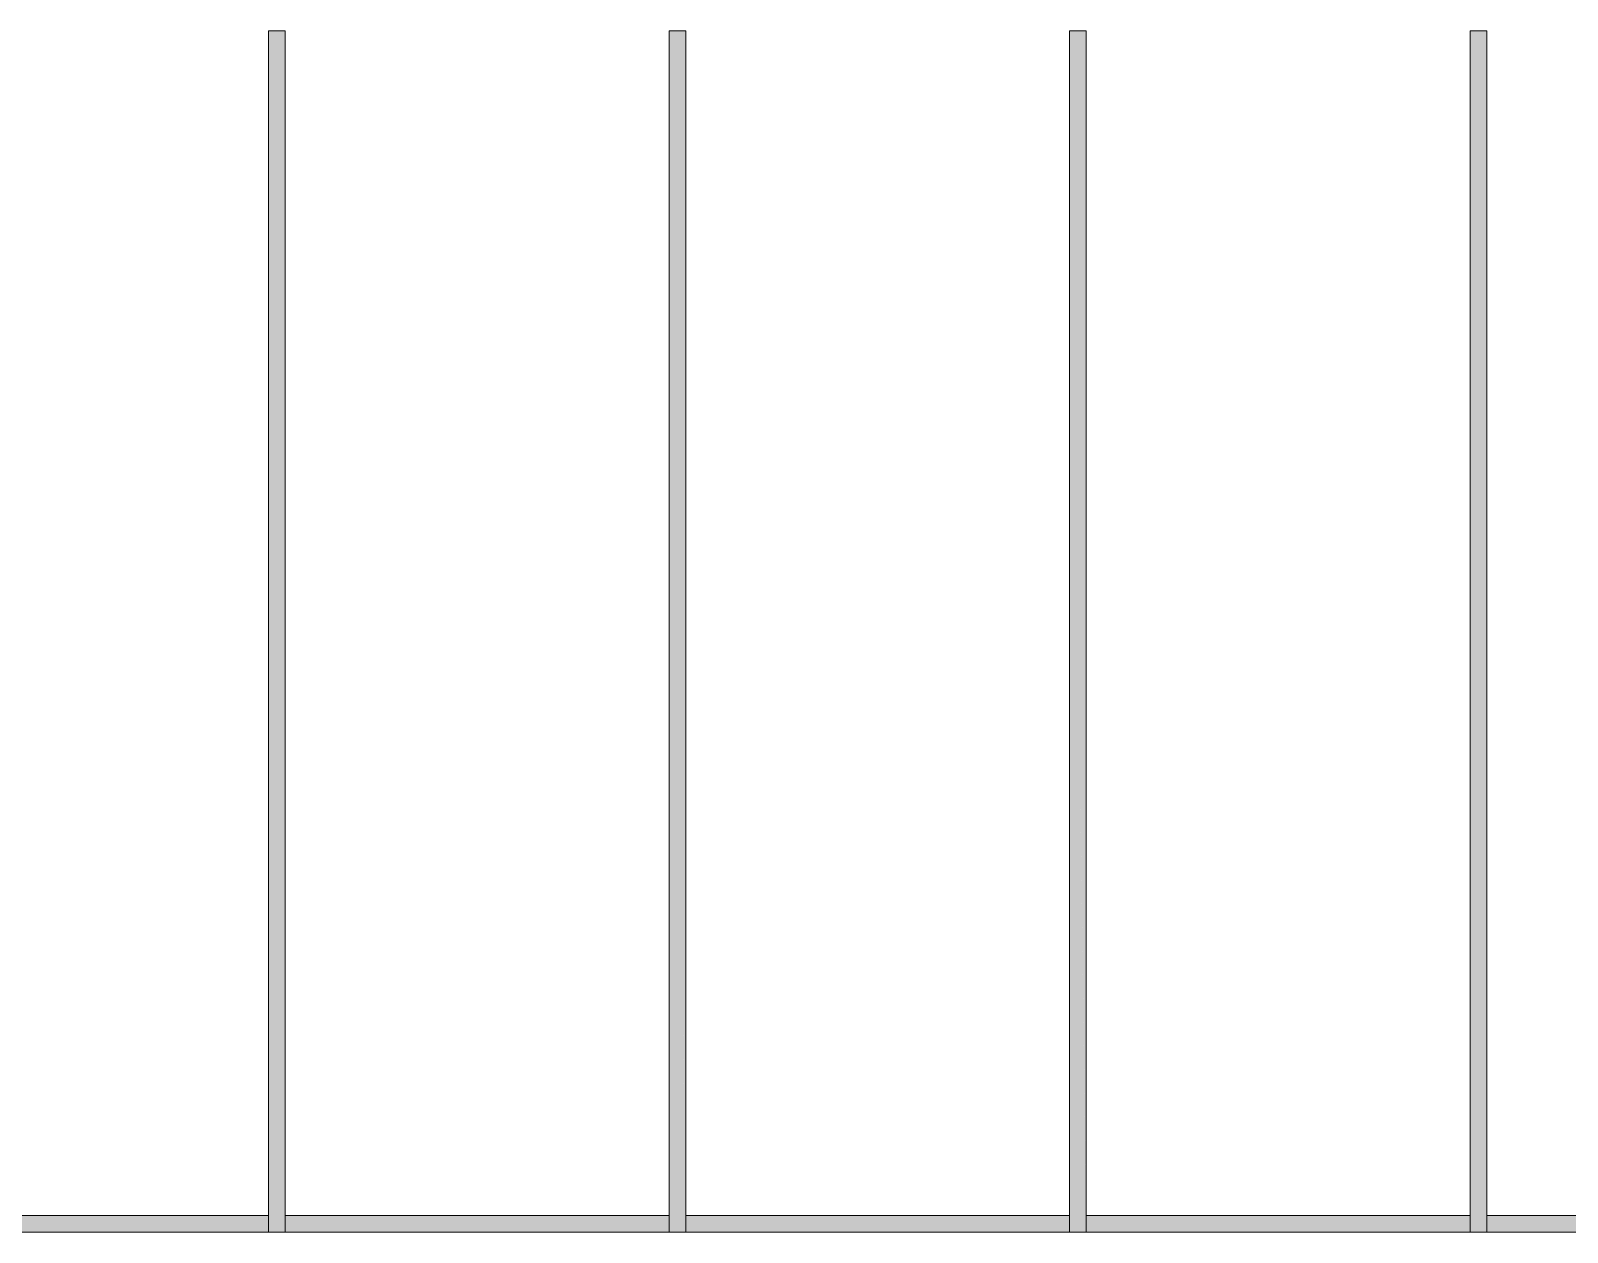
# Model space of a CAD drawing. Header units: inches. Extents: x -4294 to -464, y 9706 to 12475.
# Drawn here: x -3254.4 to -3162.3, y 11856.2 to 11928.2 of the extents above; entities that cross this region are included whole.
import ezdxf

# ---------------------------------------------------------------- set-up
doc = ezdxf.new("R2010")
doc.units = ezdxf.units.IN
doc.header["$MEASUREMENT"] = 0
doc.layers.add('A-GENM', color=5, linetype='Continuous', lineweight=9)

# ---------------------------------------------------------------- blocks, each defined once
blk = doc.blocks.new('Parking_Stall_Multiple - BIKE-1953605-FLOOR PLAN - BASEMENT')
at = {"layer": 'A-GENM'}
h = blk.add_hatch(color=256, dxfattribs=at)
h.paths.add_polyline_path([(1, -337), (72, -337), (36.5, -336.5), (8.962, -336.888)], flags=0)
h.paths.add_polyline_path([(0, -336), (0, -337), (1, -337), (0.5, -336.5)], flags=0)
h.paths.add_polyline_path([(1, -313), (36.5, -312.5), (72, -313), (72, -312), (0, -312)], flags=0)
h.paths.add_polyline_path([(0, -313), (0, -336), (1, -336), (1, -313), (0.042, -313)], flags=0)
h = blk.add_hatch(color=256, dxfattribs=at)
h.paths.add_polyline_path([(1, -361), (72, -361), (36.5, -360.5), (8.962, -360.888)], flags=0)
h.paths.add_polyline_path([(0, -360), (0, -361), (1, -361), (0.5, -360.5)], flags=0)
h.paths.add_polyline_path([(1, -337), (36.5, -336.5), (72, -337), (72, -336), (0, -336)], flags=0)
h.paths.add_polyline_path([(0, -337), (0, -360), (1, -360), (1, -337), (0.042, -337)], flags=0)
h.paths.add_polyline_path([(0, -337), (0.04, -336.96), (0, -336)], flags=0)
h = blk.add_hatch(color=256, dxfattribs=at)
h.paths.add_polyline_path([(1, -385), (72, -385), (36.5, -384.5), (8.962, -384.888)], flags=0)
h.paths.add_polyline_path([(0, -384), (0, -385), (1, -385), (0.5, -384.5)], flags=0)
h.paths.add_polyline_path([(1, -361), (36.5, -360.5), (72, -361), (72, -360), (0, -360)], flags=0)
h.paths.add_polyline_path([(0, -361), (0, -384), (1, -384), (1, -361), (0.042, -361)], flags=0)
h.paths.add_polyline_path([(0, -361), (0.04, -360.96), (0, -360)], flags=0)
h = blk.add_hatch(color=256, dxfattribs=at)
h.paths.add_polyline_path([(1, -409), (72, -409), (36.5, -408.5), (8.962, -408.888)], flags=0)
h.paths.add_polyline_path([(0, -408), (0, -409), (1, -409), (0.5, -408.5)], flags=0)
h.paths.add_polyline_path([(1, -385), (36.5, -384.5), (72, -385), (72, -384), (0, -384)], flags=0)
h.paths.add_polyline_path([(0, -385), (0, -408), (1, -408), (1, -385), (0.042, -385)], flags=0)
h.paths.add_polyline_path([(0, -385), (0.04, -384.96), (0, -384)], flags=0)
h = blk.add_hatch(color=256, dxfattribs=at)
h.paths.add_polyline_path([(1, -433), (72, -433), (36.5, -432.5), (8.962, -432.888)], flags=0)
h.paths.add_polyline_path([(0, -432), (0, -433), (1, -433), (0.5, -432.5)], flags=0)
h.paths.add_polyline_path([(1, -409), (36.5, -408.5), (72, -409), (72, -408), (0, -408)], flags=0)
h.paths.add_polyline_path([(0, -409), (0, -432), (1, -432), (1, -409), (0.042, -409)], flags=0)
h.paths.add_polyline_path([(0, -409), (0.04, -408.96), (0, -408)], flags=0)
for p, q in [((0, -312), (0, -337)), ((1, -336), (1, -313)), ((72, -336), (0, -336)), ((0, -336), (0, -361)), ((72, -336), (1, -336)), ((72, -337), (72, -336)), ((72, -337), (72, -336)), ((0, -337), (72, -337)), ((1, -360), (1, -337)), ((1, -337), (72, -337)), ((72, -360), (0, -360)), ((0, -360), (0, -385)), ((72, -360), (1, -360)), ((72, -361), (72, -360)), ((72, -361), (72, -360)), ((0, -361), (72, -361)), ((1, -384), (1, -361)), ((1, -361), (72, -361)), ((72, -384), (0, -384)), ((0, -384), (0, -409)), ((72, -384), (1, -384)), ((72, -385), (72, -384)), ((72, -385), (72, -384)), ((0, -385), (72, -385)), ((1, -408), (1, -385)), ((1, -385), (72, -385)), ((72, -408), (0, -408)), ((0, -408), (0, -433)), ((72, -408), (1, -408)), ((72, -409), (72, -408)), ((72, -409), (72, -408)), ((0, -409), (72, -409)), ((1, -432), (1, -409)), ((1, -409), (72, -409))]:
    blk.add_line(p, q, dxfattribs=at)

msp = doc.modelspace()

# ---------------------------------------------------------------- block references
at = {"layer": 'A-GENM', "rotation": 90.0000000000033}
msp.add_blockref('Parking_Stall_Multiple - BIKE-1953605-FLOOR PLAN - BASEMENT', (-3576.1237, 11856.1894), dxfattribs=at)

doc.saveas('drawing.dxf')
